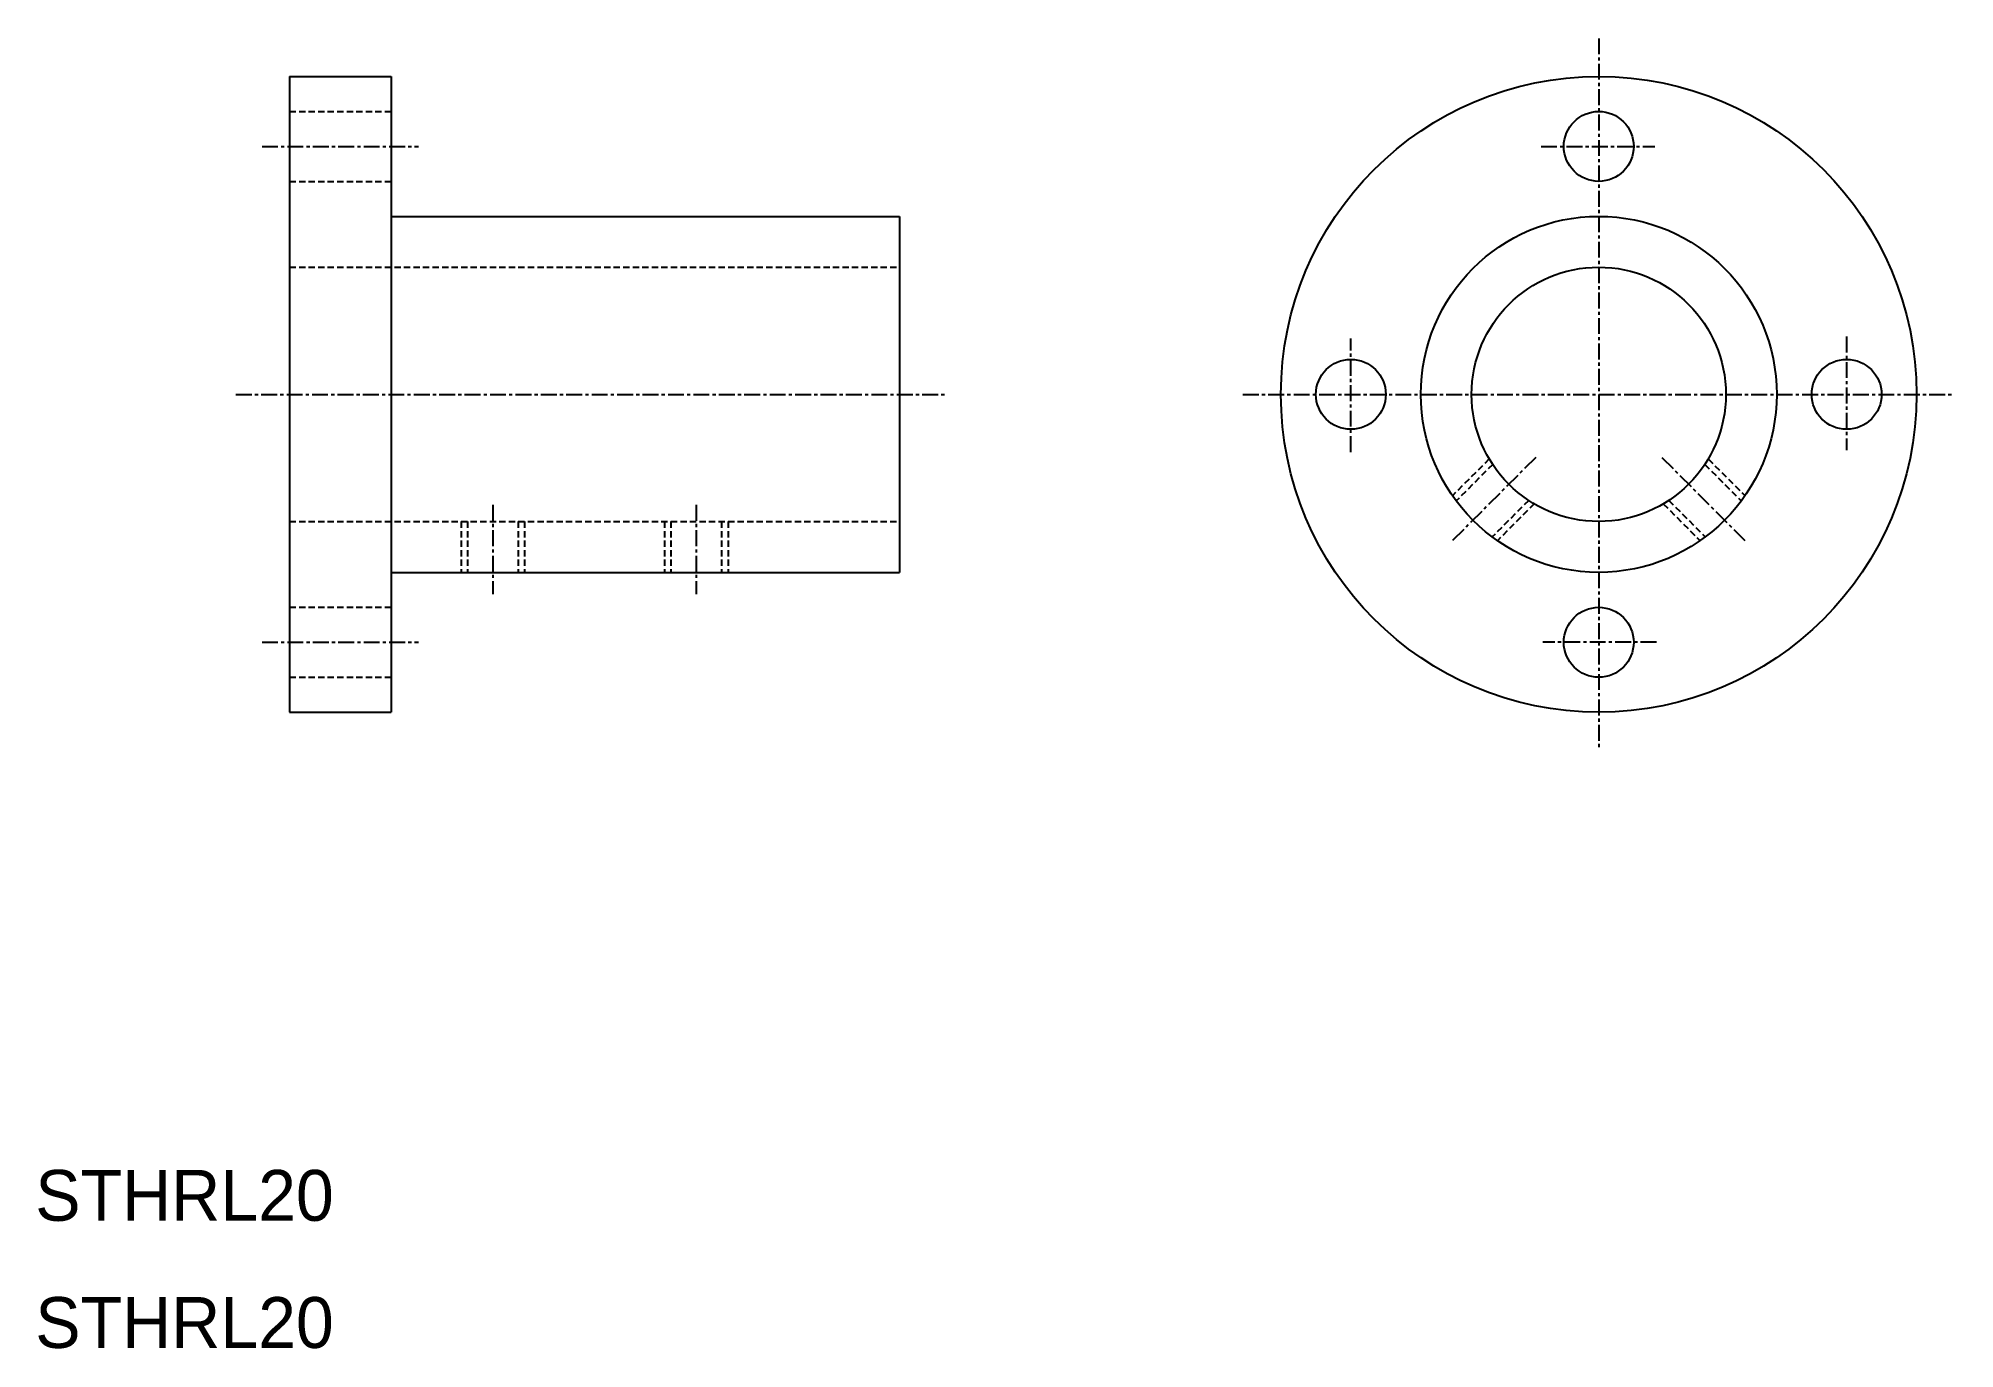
# Model space of a CAD drawing. Extents: x 10 to 161, y 10 to 113.
import ezdxf

# ---------------------------------------------------------------- set-up
doc = ezdxf.new("R2010")
doc.units = 0
doc.linetypes.add('CENTER', pattern=[2, 1.25, -0.25, 0.25, -0.25])
doc.linetypes.add('DASHED', pattern=[0.75, 0.5, -0.25])
doc.layers.get('0').update_dxf_attribs({"linetype": 'CONTINUOUS'})
doc.layers.add('CENTER', color=1, linetype='CENTER')

msp = doc.modelspace()

# ---------------------------------------------------------------- linework, layer by layer
at = {"color": 7, "linetype": 'CONTINUOUS'}
for p, q in [((30, 110), (30, 60)), ((30, 110), (38, 110)), ((38, 110), (38, 60)), ((38, 99), (78, 99)), ((78, 99), (78, 71)), ((30, 97.5), (30, 97.5)), ((30, 85), (30, 85)), ((38, 71), (78, 71)), ((30, 60), (38, 60))]:
    msp.add_line(p, q, dxfattribs=at)
at = {"color": 3, "linetype": 'DASHED'}
for p, q in [((30, 107.25), (38, 107.25)), ((30, 101.75), (38, 101.75)), ((30, 95), (78, 95)), ((124.39, 79.92), (121.49, 77.03)), ((141.61, 79.92), (144.51, 77.03)), ((124.66, 79.49), (121.79, 76.62)), ((141.34, 79.49), (144.21, 76.62)), ((127.49, 76.66), (124.62, 73.79)), ((127.92, 76.39), (125.03, 73.49)), ((138.08, 76.39), (140.97, 73.49)), ((138.51, 76.66), (141.38, 73.79)), ((30, 75), (78, 75)), ((43.5, 75), (43.5, 71)), ((44, 75), (44, 71)), ((48, 75), (48, 71)), ((48.5, 75), (48.5, 71)), ((59.5, 75), (59.5, 71)), ((60, 75), (60, 71)), ((64, 75), (64, 71)), ((64.5, 75), (64.5, 71)), ((30, 68.25), (38, 68.25)), ((30, 62.75), (38, 62.75))]:
    msp.add_line(p, q, dxfattribs=at)
at = {"color": 7, "linetype": 'CONTINUOUS'}
for centre, radius in [((133, 85), 25), ((133, 104.5), 2.75), ((133, 85), 14), ((133, 85), 10), ((113.5, 85), 2.75), ((152.5, 85), 2.75), ((133, 65.5), 2.75)]:
    msp.add_circle(centre, radius, dxfattribs=at)
at = {"layer": 'CENTER', "color": 1, "linetype": 'CENTER'}
for p, q in [((133, 113), (133, 57)), ((27.84, 104.5), (40.14, 104.5)), ((128.46, 104.5), (137.4, 104.5)), ((113.5, 80.46), (113.5, 89.4)), ((152.5, 89.54), (152.5, 80.6)), ((25.78, 85), (81.74, 85)), ((105, 85), (161, 85)), ((128.04, 80.04), (121.33, 73.33)), ((137.96, 80.04), (144.67, 73.33)), ((46, 76.31), (46, 69.28)), ((62, 76.31), (62, 69.28)), ((27.84, 65.5), (40.14, 65.5)), ((137.54, 65.5), (128.6, 65.5))]:
    msp.add_line(p, q, dxfattribs=at)

# ---------------------------------------------------------------- texts
at = {"color": 7, "linetype": 'CONTINUOUS'}
for p in [(10, 20), (10, 10)]:
    msp.add_text('STHRL20', height=4, dxfattribs=at).set_placement(p)

doc.saveas('drawing.dxf')
